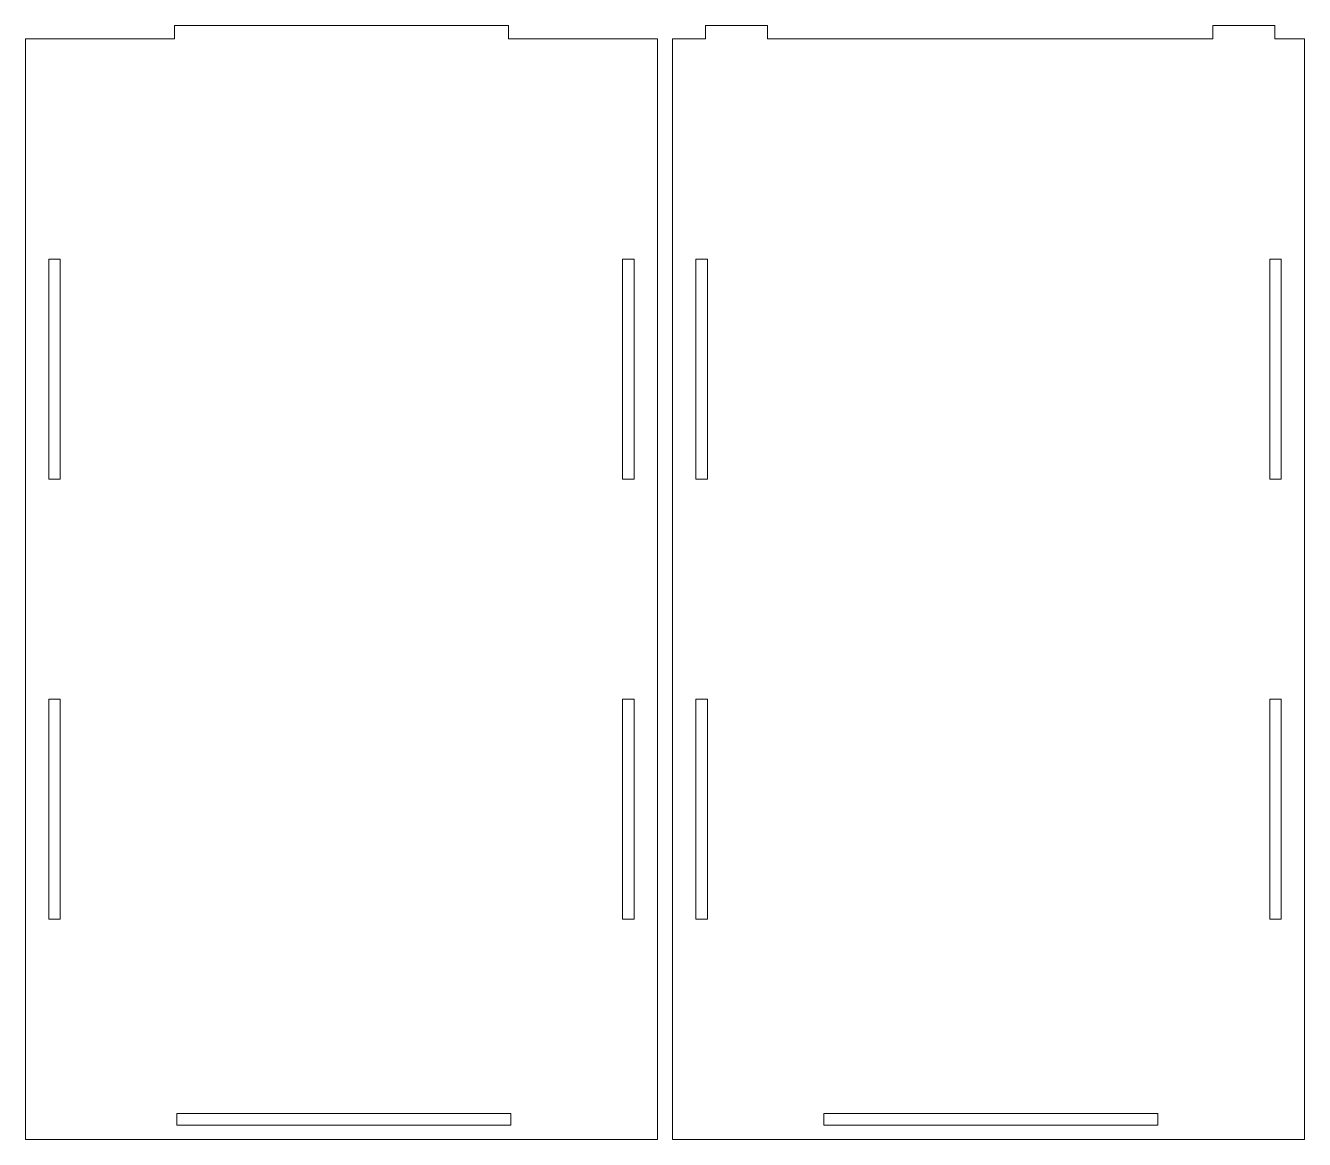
# Model space of a CAD drawing. Header units: millimetres. Extents: x -9847 to -8391, y 2112 to 3483.
# Drawn here: x -9340.4 to -9053.2, y 2112 to 2362 of the extents above; entities that cross this region are included whole.
import ezdxf

# ---------------------------------------------------------------- set-up
doc = ezdxf.new("R2010")
doc.units = ezdxf.units.MM
doc.header["$MEASUREMENT"] = 0
doc.layers.add('Layer 1', color=7, linetype='Continuous')

msp = doc.modelspace()

# ---------------------------------------------------------------- linework, layer by layer
at = {"layer": 'Layer 1', "color": 250, "lineweight": 20}
for points in [[(-9335.1793, 2260.2317), (-9332.5793, 2260.2317), (-9332.5793, 2309.6315), (-9335.1793, 2309.6315), (-9335.1793, 2260.2317)], [(-9206.3195, 2260.2317), (-9203.7195, 2260.2317), (-9203.7195, 2309.6315), (-9206.3195, 2309.6315), (-9206.3195, 2260.2317)], [(-9189.88, 2260.2317), (-9187.28, 2260.2317), (-9187.28, 2309.6315), (-9189.88, 2309.6315), (-9189.88, 2260.2317)], [(-9061.0202, 2260.2317), (-9058.4202, 2260.2317), (-9058.4202, 2309.6315), (-9061.0202, 2309.6315), (-9061.0202, 2260.2317)], [(-9335.1793, 2161.4318), (-9332.5793, 2161.4318), (-9332.5793, 2210.8316), (-9335.1793, 2210.8316), (-9335.1793, 2161.4318)], [(-9206.3195, 2161.4318), (-9203.7195, 2161.4318), (-9203.7195, 2210.8316), (-9206.3195, 2210.8316), (-9206.3195, 2161.4318)], [(-9189.88, 2161.4318), (-9187.28, 2161.4318), (-9187.28, 2210.8316), (-9189.88, 2210.8316), (-9189.88, 2161.4318)], [(-9061.0202, 2161.4318), (-9058.4202, 2161.4318), (-9058.4202, 2210.8316), (-9061.0202, 2210.8316), (-9061.0202, 2161.4318)]]:
    msp.add_lwpolyline(points, close=True, dxfattribs=at)
for points, knots in [([(-9198.5196, 2112.0316), (-9198.5196, 2112.0316), (-9198.5196, 2359.0315), (-9198.5196, 2359.0315), (-9198.5196, 2359.0315), (-9198.5196, 2359.0315), (-9231.9495, 2359.0315), (-9231.9495, 2359.0315), (-9231.9495, 2359.0315), (-9231.9495, 2359.0315), (-9231.9495, 2362.0315), (-9231.9495, 2362.0315), (-9231.9495, 2362.0315), (-9231.9495, 2362.0315), (-9306.9494, 2362.0315), (-9306.9494, 2362.0315), (-9306.9494, 2362.0315), (-9306.9494, 2362.0315), (-9306.9494, 2359.0315), (-9306.9494, 2359.0315), (-9306.9494, 2359.0315), (-9306.9494, 2359.0315), (-9340.3793, 2359.0315), (-9340.3793, 2359.0315), (-9340.3793, 2359.0315), (-9340.3793, 2359.0315), (-9340.3793, 2112.0316), (-9340.3793, 2112.0316), (-9340.3793, 2112.0316), (-9287.545, 2112.0316), (-9204.6597, 2112.0316), (-9198.5196, 2112.0316)], [0, 0, 0, 0, 0.11111111, 0.11111111, 0.11111111, 0.11111111, 0.22222222, 0.22222222, 0.22222222, 0.22222222, 0.33333333, 0.33333333, 0.33333333, 0.33333333, 0.44444444, 0.44444444, 0.44444444, 0.44444444, 0.55555556, 0.55555556, 0.55555556, 0.55555556, 0.66666667, 0.66666667, 0.66666667, 0.66666667, 0.77777778, 0.77777778, 0.77777778, 0.77777778, 1, 1, 1, 1]), ([(-9053.2203, 2112.0316), (-9053.2203, 2112.0316), (-9053.2203, 2359.0315), (-9053.2203, 2359.0315), (-9053.2203, 2359.0315), (-9053.2203, 2359.0315), (-9059.8388, 2359.0315), (-9059.8388, 2359.0315), (-9059.8388, 2359.0315), (-9059.8388, 2359.0315), (-9059.8388, 2362.0315), (-9059.8388, 2362.0315), (-9059.8388, 2362.0315), (-9059.8388, 2362.0315), (-9073.7616, 2362.0315), (-9073.7616, 2362.0315), (-9073.7616, 2362.0315), (-9073.7616, 2362.0315), (-9073.7616, 2359.0315), (-9073.7616, 2359.0315), (-9073.7616, 2359.0315), (-9073.7616, 2359.0315), (-9173.7759, 2359.0315), (-9173.7759, 2359.0315), (-9173.7759, 2359.0315), (-9173.7759, 2359.0315), (-9173.7759, 2362.0315), (-9173.7759, 2362.0315), (-9173.7759, 2362.0315), (-9173.7759, 2362.0315), (-9187.6987, 2362.0315), (-9187.6987, 2362.0315), (-9187.6987, 2362.0315), (-9187.6987, 2362.0315), (-9187.6987, 2359.0315), (-9187.6987, 2359.0315), (-9187.6987, 2359.0315), (-9187.6987, 2359.0315), (-9195.08, 2359.0315), (-9195.08, 2359.0315), (-9195.08, 2359.0315), (-9195.08, 2359.0315), (-9195.08, 2112.0316), (-9195.08, 2112.0316), (-9195.08, 2112.0316), (-9142.2457, 2112.0316), (-9059.3604, 2112.0316), (-9053.2203, 2112.0316)], [0, 0, 0, 0, 0.07692308, 0.07692308, 0.07692308, 0.07692308, 0.15384615, 0.15384615, 0.15384615, 0.15384615, 0.23076923, 0.23076923, 0.23076923, 0.23076923, 0.30769231, 0.30769231, 0.30769231, 0.30769231, 0.38461538, 0.38461538, 0.38461538, 0.38461538, 0.46153846, 0.46153846, 0.46153846, 0.46153846, 0.53846154, 0.53846154, 0.53846154, 0.53846154, 0.61538462, 0.61538462, 0.61538462, 0.61538462, 0.69230769, 0.69230769, 0.69230769, 0.69230769, 0.76923077, 0.76923077, 0.76923077, 0.76923077, 0.84615385, 0.84615385, 0.84615385, 0.84615385, 1, 1, 1, 1]), ([(-9306.4124, 2115.2317), (-9306.4124, 2115.2317), (-9231.4125, 2115.2317), (-9231.4125, 2115.2317), (-9231.4125, 2115.2317), (-9231.4125, 2115.2317), (-9231.4125, 2117.8317), (-9231.4125, 2117.8317), (-9231.4125, 2117.8317), (-9231.4125, 2117.8317), (-9306.4124, 2117.8317), (-9306.4124, 2117.8317), (-9306.4124, 2117.8317), (-9306.4124, 2117.8317), (-9306.4124, 2115.2317), (-9306.4124, 2115.2317), (-9306.4124, 2115.2317), (-9306.4124, 2115.2317), (-9306.4124, 2115.2317), (-9306.4124, 2115.2317)], [0, 0, 0, 0, 0.16666667, 0.16666667, 0.16666667, 0.16666667, 0.33333333, 0.33333333, 0.33333333, 0.33333333, 0.5, 0.5, 0.5, 0.5, 0.66666667, 0.66666667, 0.66666667, 0.66666667, 1, 1, 1, 1]), ([(-9161.1131, 2115.2317), (-9161.1131, 2115.2317), (-9086.1132, 2115.2317), (-9086.1132, 2115.2317), (-9086.1132, 2115.2317), (-9086.1132, 2115.2317), (-9086.1132, 2117.8317), (-9086.1132, 2117.8317), (-9086.1132, 2117.8317), (-9086.1132, 2117.8317), (-9161.1131, 2117.8317), (-9161.1131, 2117.8317), (-9161.1131, 2117.8317), (-9161.1131, 2117.8317), (-9161.1131, 2115.2317), (-9161.1131, 2115.2317), (-9161.1131, 2115.2317), (-9161.1131, 2115.2317), (-9161.1131, 2115.2317), (-9161.1131, 2115.2317)], [0, 0, 0, 0, 0.16666667, 0.16666667, 0.16666667, 0.16666667, 0.33333333, 0.33333333, 0.33333333, 0.33333333, 0.5, 0.5, 0.5, 0.5, 0.66666667, 0.66666667, 0.66666667, 0.66666667, 1, 1, 1, 1])]:
    msp.add_open_spline(points, degree=3, knots=knots, dxfattribs=at)

doc.saveas('drawing.dxf')
